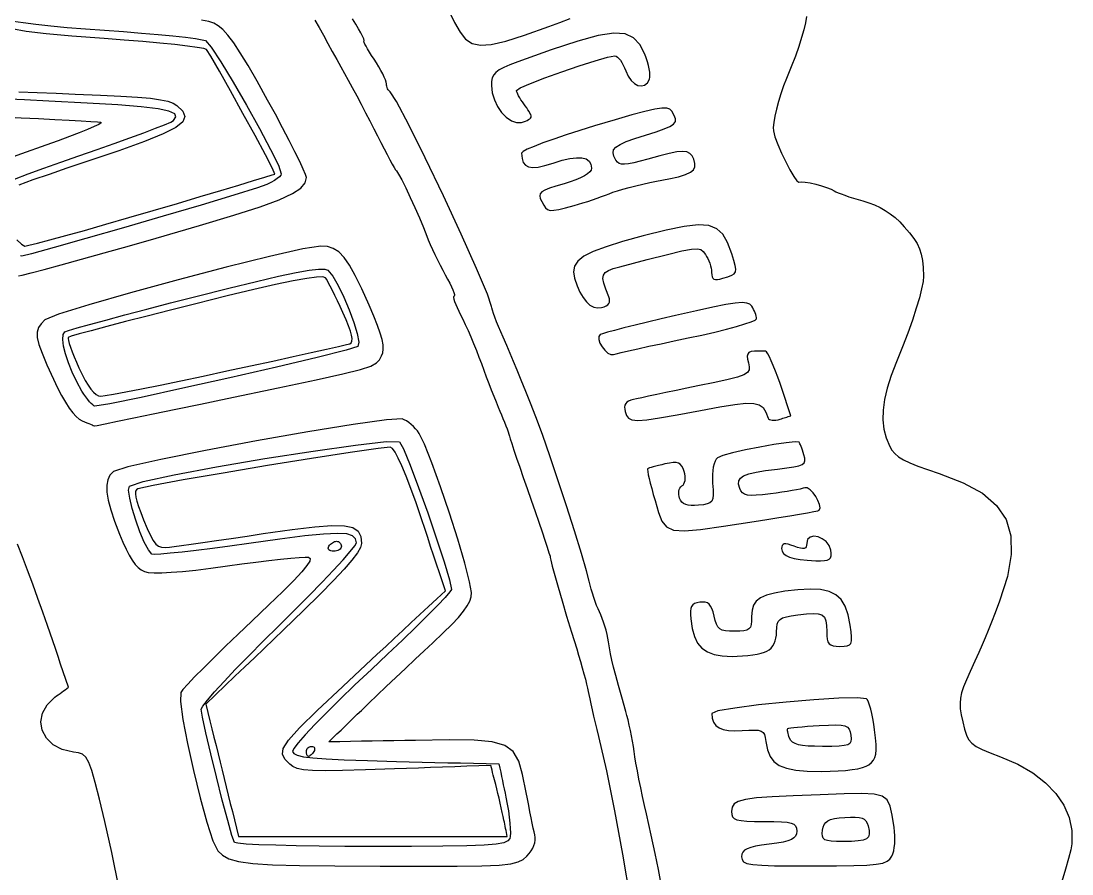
# Model space of a CAD drawing. Extents: x 7 to 348, y 3 to 340.
# Drawn here: x 286.7 to 346, y 196.6 to 244.7 of the extents above; entities that cross this region are included whole.
import ezdxf

# ---------------------------------------------------------------- set-up
doc = ezdxf.new("R2010")
doc.units = 0
doc.layers.get('0').update_dxf_attribs({"linetype": 'CONTINUOUS'})

msp = doc.modelspace()

# ---------------------------------------------------------------- linework, layer by layer
at = {"color": 7}
for points in [[(310.900657, 245.184653), (311.188636, 244.602096), (311.496033, 244.051966), (311.807832, 243.654834), (312.172773, 243.408496), (312.639541, 243.310749), (313.256789, 243.359384), (314.073258, 243.552198), (315.137602, 243.886984), (316.499268, 244.361541)], [(331.028957, 244.929724), (330.975589, 244.5853), (330.886745, 244.189333), (330.762427, 243.74196), (330.602661, 243.243322), (330.407532, 242.693558), (330.177041, 242.092809), (329.911273, 241.441217), (329.744451, 241.016616), (329.590527, 240.575006), (329.453649, 240.132634), (329.337853, 239.705742), (329.247204, 239.310575), (329.18582, 238.963379), (329.15788, 238.680401), (329.167194, 238.477884), (329.259424, 238.148702), (329.422069, 237.718791), (329.632381, 237.233972), (329.867585, 236.740072), (330.104905, 236.282917), (330.321595, 235.908332), (330.49488, 235.662138), (330.601983, 235.590163), (330.738494, 235.608733), (330.960631, 235.591151), (331.241725, 235.544037), (331.555161, 235.473972), (331.874269, 235.387553), (332.172381, 235.291369), (332.422853, 235.192015), (332.599044, 235.096088), (332.683118, 235.048604), (332.814436, 234.989995), (332.986366, 234.922558), (333.192275, 234.84861), (333.425447, 234.770449), (333.679278, 234.690385), (333.947079, 234.610722), (334.222217, 234.533772), (334.560093, 234.430258), (334.880698, 234.306755), (335.186006, 234.162051), (335.477908, 233.994933), (335.758381, 233.804185), (336.029371, 233.588598), (336.292769, 233.346959), (336.55055, 233.078052), (336.851964, 232.731596), (337.091909, 232.420647), (337.277385, 232.12722), (337.415392, 231.833331), (337.512928, 231.520993), (337.576964, 231.172223), (337.614472, 230.769032), (337.632534, 230.293434), (337.609392, 229.988038), (337.532204, 229.577021), (337.404103, 229.070528), (337.228222, 228.478699), (337.007807, 227.811684), (336.746017, 227.079622), (336.446072, 226.29266), (336.111159, 225.46094), (335.811523, 224.683908), (335.585689, 223.977249), (335.432894, 223.331308), (335.352376, 222.736426), (335.343345, 222.182943), (335.405151, 221.661207), (335.536977, 221.161555), (335.738061, 220.674335), (335.859303, 220.469354), (336.02096, 220.281911), (336.235082, 220.105443), (336.513636, 219.933389), (336.868671, 219.759181), (337.312183, 219.576259), (337.856167, 219.378057), (338.512672, 219.158011), (339.876455, 218.636612), (340.95539, 218.042314), (341.757833, 217.357318), (342.29222, 216.56383), (342.566964, 215.644051), (342.590388, 214.580181), (342.371017, 213.354428), (341.917203, 211.948989), (341.671642, 211.302621), (341.46545, 210.767127), (341.284518, 210.308855), (341.114817, 209.894149), (340.942323, 209.489352), (340.752924, 209.060812), (340.532621, 208.57487), (340.267304, 207.997878), (340.054819, 207.525139), (339.894827, 207.131052), (339.783942, 206.793012), (339.718918, 206.488407), (339.69634, 206.194628), (339.712991, 205.889063), (339.765682, 205.549103), (339.85097, 205.152141), (339.953388, 204.731904), (340.056287, 204.404221), (340.182863, 204.147574), (340.356373, 203.940437), (340.600101, 203.761293), (340.937243, 203.588619), (341.391085, 203.40089), (341.984852, 203.176585), (342.954201, 202.757071), (343.801517, 202.268205), (344.521183, 201.716819), (345.107669, 201.109748), (345.555302, 200.453821), (345.85855, 199.755866), (346.011796, 199.02272), (346.008974, 198.261211), (345.947704, 197.936182), (345.821635, 197.444079), (345.645613, 196.831719), (345.434454, 196.145916)], [(286.295366, 244.671799), (286.856706, 244.586879), (287.567342, 244.498004), (288.403764, 244.40789), (289.342548, 244.319253), (290.360213, 244.234801), (291.433335, 244.157252), (292.506259, 244.081289), (293.523331, 244.001389), (294.461156, 243.919945), (295.296308, 243.839351), (296.005391, 243.762002), (296.564981, 243.690295), (296.951654, 243.626623), (297.142013, 243.573379), (297.459598, 243.198802), (298.006375, 242.369092), (298.698638, 241.231301), (299.452736, 239.932489), (300.184905, 238.619719), (300.811523, 237.440044), (301.248882, 236.540523), (301.413249, 236.068218), (301.385873, 235.985651), (301.307444, 235.891643), (301.183463, 235.789467), (301.019436, 235.682392), (300.820836, 235.573691), (300.593167, 235.466639), (300.341961, 235.364503), (300.072665, 235.270554), (298.728102, 234.853065), (296.882679, 234.298775), (294.741402, 233.667004), (292.509279, 233.017074), (290.391342, 232.408309), (288.592627, 231.900033), (287.31814, 231.551562), (286.772858, 231.422222), (286.69694, 231.443812)], [(294.355605, 232.434212), (296.794146, 233.140052), (298.727312, 233.721653), (300.210672, 234.20149), (301.299767, 234.602037), (302.05014, 234.945772), (302.51733, 235.255173), (302.756937, 235.552714), (302.824444, 235.860872), (302.779797, 236.022058), (302.651866, 236.328672), (302.449597, 236.762829), (302.181937, 237.306649), (301.857918, 237.942247), (301.486485, 238.651742), (301.076586, 239.41725), (300.637222, 240.220887), (300.042241, 241.285601), (299.533762, 242.16555), (299.099337, 242.878514), (298.726578, 243.442267), (298.40301, 243.874592), (298.116244, 244.193266), (297.853834, 244.416066), (297.603333, 244.560767), (297.331186, 244.648259), (296.912623, 244.734551)], [(303.31086, 244.735174), (303.539234, 244.318783), (303.783582, 243.874616), (304.036284, 243.416555), (304.289635, 242.958494), (304.535959, 242.514327), (304.767607, 242.097937), (304.976874, 241.723222), (305.186086, 241.345625), (305.417508, 240.920983), (305.663521, 240.463763), (305.91642, 239.988439), (306.168586, 239.509474), (306.412341, 239.04134), (306.640038, 238.598505), (306.844, 238.195444), (307.03148, 237.824062), (307.211961, 237.472029), (307.381097, 237.147446), (307.534513, 236.858416), (307.667863, 236.613044), (307.776829, 236.419428), (307.857037, 236.285677), (307.904444, 236.22), (308.021087, 236.048508), (308.201624, 235.717326), (308.42791, 235.265279), (308.68191, 234.731199), (308.945506, 234.15391), (309.200606, 233.572248), (309.429178, 233.025038), (309.613102, 232.551111), (309.699829, 232.328206), (309.807751, 232.072931), (309.932578, 231.794259), (310.07002, 231.501157), (310.21576, 231.202597), (310.365535, 230.907553), (310.515056, 230.624992), (310.660006, 230.363889), (310.793751, 230.122944), (310.911212, 229.898166), (311.010272, 229.694472), (311.088955, 229.516782), (311.145202, 229.370012), (311.176952, 229.259088), (311.182032, 229.188924), (311.158608, 229.164456), (311.132643, 229.142866), (311.129821, 229.080957), (311.149577, 228.983083), (311.190019, 228.853582), (311.249596, 228.696797), (311.326756, 228.517063), (311.42003, 228.318732), (311.527867, 228.106134), (311.652017, 227.858975), (311.792056, 227.561589), (311.943186, 227.225256), (312.100581, 226.861268), (312.2595, 226.480909), (312.415118, 226.095467), (312.562635, 225.716222), (312.697255, 225.354467), (312.829307, 224.994151), (312.969487, 224.619035), (313.113505, 224.240115), (313.257071, 223.868392), (313.395924, 223.514855), (313.525747, 223.190506), (313.642304, 222.906342), (313.74128, 222.673356), (313.829898, 222.466292), (313.916709, 222.256418), (313.99957, 222.049518), (314.076249, 221.851384), (314.144547, 221.667801), (314.20229, 221.504558), (314.247248, 221.367443), (314.277248, 221.262245), (314.321275, 221.112283), (314.406449, 220.846876), (314.527748, 220.480811), (314.680148, 220.028866), (314.858626, 219.505829), (315.058213, 218.926478), (315.273831, 218.3056), (315.500484, 217.657976), (315.724371, 217.017676), (315.932002, 216.417782), (316.118917, 215.871606), (316.280687, 215.39246), (316.412824, 214.993657), (316.510896, 214.688507), (316.570416, 214.490325), (316.587068, 214.412421), (316.608799, 214.272794), (316.69482, 213.929239), (316.836439, 213.411793), (317.024992, 212.750507), (317.251786, 211.975421), (317.508128, 211.116579), (317.785355, 210.204022), (318.074746, 209.2678), (318.183345, 208.913245), (318.289488, 208.554639), (318.390552, 208.201819), (318.483798, 207.864628), (318.566602, 207.5529), (318.636255, 207.27648), (318.690159, 207.045204), (318.725578, 206.868911), (318.759501, 206.68974), (318.809116, 206.450209), (318.872052, 206.160737), (318.945966, 205.831745), (319.028403, 205.473647), (319.117077, 205.096864), (319.209589, 204.711814), (319.303569, 204.328911), (319.752049, 202.383029), (320.211506, 200.137471), (320.666054, 197.689958), (321.099773, 195.138212)], [(322.847857, 195.986691), (322.695372, 196.814161), (322.509924, 197.720133), (322.283497, 198.751323), (322.007992, 199.954444), (321.899224, 200.433906), (321.790907, 200.931309), (321.685892, 201.432183), (321.587086, 201.922061), (321.497283, 202.386475), (321.419389, 202.810951), (321.356228, 203.181023), (321.310706, 203.482222), (321.269981, 203.757499), (321.220648, 204.053282), (321.164543, 204.360309), (321.103583, 204.669319), (321.039659, 204.971055), (320.974664, 205.256254), (320.910486, 205.515656), (320.849046, 205.74), (320.61737, 206.539033), (320.427717, 207.206362), (320.274752, 207.763595), (320.15303, 208.232347), (320.057187, 208.63422), (319.981778, 208.99083), (319.921438, 209.323788), (319.870751, 209.654702), (319.835982, 209.860955), (319.788625, 210.082644), (319.730713, 210.312827), (319.664419, 210.544557), (319.591831, 210.770888), (319.515038, 210.984874), (319.436157, 211.179571), (319.357304, 211.348035), (319.277182, 211.517241), (319.194688, 211.714069), (319.112194, 211.931422), (319.032072, 212.162207), (318.956634, 212.39933), (318.888308, 212.635696), (318.82938, 212.864212), (318.782248, 213.077778), (318.630272, 213.664275), (318.33772, 214.652708), (317.944444, 215.919589), (317.490404, 217.341442), (317.015424, 218.794782), (316.559466, 220.156123), (316.162408, 221.301987), (315.864127, 222.108889), (315.50181, 223.024452), (315.197829, 223.788664), (314.940047, 224.430971), (314.716442, 224.980816), (314.514936, 225.467644), (314.32342, 225.920898), (314.129815, 226.37003), (313.9221, 226.844476), (313.790274, 227.148664), (313.667309, 227.441864), (313.555888, 227.716986), (313.458691, 227.966939), (313.378398, 228.184631), (313.317721, 228.362976), (313.279338, 228.494878), (313.266074, 228.573248), (313.036797, 229.277706), (312.428975, 230.72226), (311.562581, 232.65257), (310.557559, 234.814293), (309.533939, 236.953092), (308.611665, 238.814621), (307.91071, 240.144546), (307.551074, 240.688518), (307.508543, 240.714764), (307.468891, 240.753477), (307.432936, 240.802787), (307.401581, 240.860826), (307.375616, 240.925734), (307.356143, 240.995643), (307.343725, 241.068693), (307.339492, 241.143017), (307.325381, 241.236384), (307.2846, 241.364014), (307.22014, 241.520215), (307.134853, 241.699299), (307.031588, 241.895571), (306.913195, 242.10334), (306.782583, 242.316917), (306.642544, 242.530607), (306.505412, 242.736943), (306.383041, 242.929435), (306.277744, 243.103871), (306.191751, 243.25604), (306.127404, 243.381728), (306.086933, 243.476721), (306.07254, 243.536806), (306.086651, 243.557775), (306.094836, 243.589567), (306.063029, 243.680688), (305.994844, 243.824746), (305.893865, 244.01535), (305.763507, 244.246115), (305.607353, 244.51065), (305.428876, 244.80257)], [(316.499268, 244.361541), (317.116742, 244.58934), (317.7032, 244.820505)], [(294.188219, 233.992059), (295.555755, 234.395972), (296.833854, 234.774861), (297.994409, 235.120287), (299.00928, 235.423806), (299.850274, 235.676979), (300.48931, 235.871362), (300.898221, 235.99852), (301.048872, 236.050009), (300.915493, 236.358111), (300.515951, 237.132275), (299.933445, 238.220891), (299.251285, 239.472351), (298.552701, 240.735048), (297.920974, 241.857375), (297.439334, 242.687721), (297.191091, 243.074481), (297.037054, 243.127076), (296.673891, 243.191501), (296.125223, 243.265254), (295.414672, 243.34582), (294.565945, 243.430699), (293.602636, 243.517372), (292.548366, 243.60334), (291.426844, 243.686087), (289.596604, 243.822197), (288.143216, 243.952144), (287.025757, 244.085102), (286.203305, 244.230243)], [(315.51547, 239.286804), (315.50531, 239.333893), (315.479345, 239.399437), (315.439496, 239.480457), (315.387454, 239.573971), (315.32497, 239.677002), (315.253737, 239.786569), (315.175561, 239.89969), (315.092136, 240.013386), (315.008909, 240.127618), (314.931242, 240.242273), (314.860884, 240.354268), (314.7995, 240.46051), (314.748785, 240.557916), (314.710487, 240.643396), (314.686216, 240.713861), (314.67775, 240.766225), (314.89173, 240.909605), (315.460916, 241.157997), (316.2762, 241.473146), (317.228446, 241.816788), (318.208519, 242.150666), (319.10734, 242.436517), (319.815774, 242.636085), (320.224714, 242.711111), (320.295919, 242.693839), (320.37401, 242.644312), (320.456391, 242.566012), (320.540606, 242.462411), (320.624031, 242.336983), (320.704154, 242.193197), (320.778463, 242.034531), (320.844362, 241.864453), (320.978897, 241.565089), (321.145606, 241.327178), (321.333114, 241.154619), (321.53002, 241.051294), (321.724867, 241.0211), (321.906251, 241.06792), (322.0628, 241.195648), (322.183054, 241.408176), (322.204503, 241.507224), (322.20789, 241.639505), (322.194343, 241.799271), (322.164851, 241.980774), (322.120627, 242.17827), (322.062771, 242.386011), (321.992385, 242.59825), (321.910625, 242.809243), (321.631282, 243.357149), (321.283528, 243.739424), (320.813571, 243.95277), (320.167677, 243.993884), (319.29197, 243.859473), (318.132714, 243.546235), (316.636118, 243.050876), (314.748362, 242.370091), (314.310466, 242.203241), (313.966973, 242.056389), (313.706764, 241.919546), (313.518748, 241.78271), (313.391832, 241.635887), (313.314898, 241.469088), (313.276911, 241.272314), (313.266751, 241.035569), (313.309677, 240.628006), (313.429001, 240.228191), (313.610667, 239.853416), (313.840509, 239.520976), (314.104472, 239.24816), (314.388415, 239.052261), (314.678229, 238.950576), (314.959831, 238.960398), (315.073086, 238.993711), (315.178384, 239.031839), (315.273464, 239.07345), (315.356014, 239.117197), (315.423776, 239.161749), (315.474491, 239.205762), (315.505846, 239.247897), (315.51547, 239.286804)], [(286.59871, 240.693964), (287.641662, 240.646495), (288.714728, 240.601542), (289.789402, 240.560575), (291.206326, 240.505008), (292.368828, 240.448437), (293.304084, 240.387813), (294.039217, 240.320088), (294.601375, 240.24222), (295.017766, 240.151161), (295.315454, 240.043863), (295.521645, 239.91728), (295.851676, 239.595259), (295.975826, 239.296092), (295.858082, 238.997476), (295.462492, 238.677097), (294.752985, 238.312647), (293.693607, 237.881812), (292.248347, 237.362289), (290.381193, 236.731765), (289.309144, 236.372369), (288.309033, 236.029918), (287.402705, 235.712415), (286.612116, 235.427873)], [(286.353109, 235.763393), (287.128938, 236.059444), (288.008624, 236.383203), (288.970579, 236.726245), (289.993155, 237.08014), (291.017113, 237.432633), (291.982934, 237.771649), (292.868745, 238.089045), (293.652646, 238.376672), (294.312763, 238.626385), (294.82717, 238.830033), (295.173993, 238.979476), (295.331332, 239.066558), (295.47154, 239.272877), (295.399206, 239.447121), (295.074848, 239.595448), (294.458926, 239.724012), (293.511986, 239.838969), (292.194488, 239.946474), (290.466978, 240.052679), (288.289887, 240.163745), (286.92063, 240.231374), (285.626528, 240.299356)], [(317.923333, 234.272915), (318.167371, 234.341992), (318.428455, 234.420534), (318.698485, 234.505822), (318.969334, 234.595122), (319.232873, 234.685707), (319.481059, 234.774853), (319.705764, 234.85983), (319.898889, 234.937912), (320.106407, 235.016715), (320.372373, 235.10376), (320.685809, 235.196174), (321.035708, 235.291085), (321.411092, 235.385621), (321.800926, 235.476912), (322.19423, 235.562081), (322.58, 235.638255), (323.270598, 235.774001), (323.810799, 235.898724), (324.214575, 236.020683), (324.495866, 236.148146), (324.66867, 236.289382), (324.74693, 236.452653), (324.744108, 236.646223), (324.675218, 236.878362), (324.580363, 237.070615), (324.453363, 237.208328), (324.277736, 237.291609), (324.037, 237.320562), (323.714731, 237.295303), (323.294417, 237.215934), (322.759606, 237.082561), (322.093844, 236.895299), (321.650501, 236.77037), (321.290837, 236.679449), (321.004128, 236.622124), (320.779676, 236.597966), (320.606843, 236.606574), (320.474933, 236.647516), (320.373248, 236.720377), (320.291093, 236.82474), (320.171064, 237.04758), (320.123566, 237.239322), (320.159267, 237.409002), (320.288722, 237.565658), (320.5226, 237.718326), (320.871511, 237.876046), (321.34604, 238.047849), (321.956825, 238.242774), (322.557648, 238.431764), (323.013014, 238.590574), (323.336299, 238.731391), (323.540967, 238.866398), (323.640365, 239.007783), (323.647985, 239.167726), (323.577119, 239.358418), (323.441229, 239.592039), (323.333166, 239.698395), (323.15452, 239.755183), (322.877998, 239.757159), (322.476255, 239.699317), (321.921999, 239.576418), (321.187939, 239.383293), (320.246728, 239.114787), (319.071103, 238.765729), (318.245264, 238.511478), (317.474995, 238.262343), (316.777172, 238.024633), (316.168588, 237.80465), (315.66612, 237.608703), (315.286616, 237.443095), (315.046924, 237.314139), (314.963866, 237.228134), (314.989266, 236.933514), (315.059653, 236.706701), (315.180782, 236.545924), (315.358328, 236.449407), (315.597963, 236.41538), (315.905303, 236.442078), (316.286049, 236.527704), (316.745874, 236.670497), (317.248653, 236.825395), (317.68621, 236.925431), (318.058038, 236.97068), (318.363487, 236.961226), (318.602078, 236.897127), (318.773189, 236.778473), (318.876257, 236.605338), (318.910744, 236.377793), (318.88478, 236.274082), (318.807902, 236.167081), (318.681552, 236.057621), (318.507195, 235.946532), (318.286299, 235.83464), (318.020361, 235.722775), (317.710848, 235.611766), (317.359199, 235.502442), (316.893984, 235.363354), (316.537227, 235.244691), (316.278683, 235.13833), (316.108052, 235.036146), (316.01506, 234.930021), (315.989377, 234.811832), (316.020817, 234.673459), (316.099077, 234.506778), (316.214478, 234.297931), (316.31986, 234.145808), (316.436333, 234.047707), (316.584951, 234.000921), (316.786853, 234.002614), (317.063064, 234.050346), (317.434722, 234.141284), (317.923333, 234.272915)], [(285.697859, 239.274358), (286.73703, 239.226194), (287.722437, 239.178485), (288.631334, 239.132471), (289.441057, 239.089396), (290.128861, 239.0505), (290.672054, 239.017028), (291.047918, 238.990217), (291.233789, 238.971308), (291.243385, 238.932204), (291.113845, 238.847475), (290.857954, 238.722428), (290.488497, 238.562368), (290.018174, 238.372596), (289.459741, 238.158421), (288.825926, 237.925142), (288.12943, 237.678067), (286.758366, 237.192292), (285.669891, 236.785079)], [(286.490252, 232.345707), (286.755992, 232.084107), (286.94511, 231.986655), (287.172581, 232.027586), (287.653149, 232.144892), (288.357124, 232.330351), (289.254788, 232.575735), (290.316452, 232.872825), (291.512368, 233.213388), (292.812848, 233.589203), (294.188219, 233.992059)], [(319.88283, 229.130979), (319.712876, 229.557794), (319.602443, 229.892468), (319.557202, 230.150289), (319.582885, 230.346544), (319.684908, 230.496519), (319.868973, 230.615501), (320.140782, 230.718781), (320.505921, 230.821642), (322.049676, 231.223876), (323.193269, 231.516978), (324.0024, 231.71025), (324.542827, 231.81299), (324.880252, 231.834495), (325.080404, 231.784085), (325.209013, 231.671049), (325.33178, 231.50469), (325.402646, 231.398953), (325.46877, 231.279415), (325.528658, 231.150188), (325.580925, 231.015382), (325.624105, 230.879111), (325.65673, 230.745479), (325.677332, 230.618603), (325.684388, 230.502587), (325.691161, 230.361642), (325.713175, 230.251948), (325.753081, 230.172046), (325.813759, 230.120469), (325.897946, 230.095775), (326.008492, 230.096339), (326.148107, 230.120977), (326.319586, 230.168114), (326.608666, 230.258651), (326.820756, 230.338924), (326.961895, 230.425887), (327.038208, 230.536488), (327.055706, 230.687674), (327.020541, 230.896403), (326.938725, 231.179618), (326.816381, 231.554271), (326.579456, 232.181852), (326.31095, 232.650075), (325.971464, 232.966861), (325.521518, 233.14014), (324.921711, 233.177831), (324.132589, 233.087864), (323.114726, 232.878162), (321.828668, 232.556648), (320.66103, 232.237861), (319.727298, 231.948716), (319.008139, 231.677261), (318.484109, 231.411537), (318.135818, 231.139594), (317.943879, 230.849472), (317.888902, 230.529217), (317.951499, 230.166878), (318.094162, 229.746178), (318.254747, 229.382554), (318.431249, 229.078152), (318.621664, 228.835128), (318.823961, 228.655632), (319.03622, 228.541817), (319.256354, 228.495835), (319.482414, 228.519852), (319.622791, 228.56387), (319.736555, 228.615883), (319.824128, 228.676516), (319.88585, 228.746394), (319.9222, 228.826142), (319.933489, 228.916382), (319.920225, 229.01774), (319.88283, 229.130979)], [(286.594536, 230.301893), (286.803493, 230.343868), (287.293572, 230.467493), (288.032994, 230.664024), (288.989897, 230.924718), (290.132445, 231.240827), (291.428805, 231.603604), (292.847141, 232.004308), (294.355605, 232.434212)], [(298.350827, 223.387804), (301.237904, 223.993741), (303.375229, 224.447334), (304.880913, 224.781251), (305.873094, 225.028165), (306.469909, 225.220744), (306.789441, 225.391667), (306.949856, 225.573596), (307.069236, 225.79921), (307.137223, 225.971015), (307.166518, 226.171675), (307.1541, 226.413116), (307.097148, 226.70726), (306.992641, 227.066035), (306.837673, 227.501365), (306.629252, 228.025181), (306.364442, 228.649403), (305.949096, 229.580567), (305.58486, 230.328385), (305.256833, 230.911098), (304.950114, 231.346954), (304.649801, 231.654195), (304.340994, 231.851065), (304.00879, 231.955806), (303.638289, 231.986667), (302.628695, 231.82762), (300.749744, 231.404194), (298.302454, 230.796942), (295.587928, 230.086428), (292.907156, 229.353209), (290.561268, 228.677848), (288.851284, 228.140903), (288.078249, 227.822938), (287.857748, 227.604351), (287.709384, 227.384277), (287.637107, 227.135109), (287.644727, 226.829233), (287.736449, 226.439044), (287.916112, 225.936934), (288.18761, 225.295291), (288.55495, 224.486504), (288.79134, 223.993067), (289.018754, 223.555379), (289.236856, 223.173871), (289.44539, 222.848969), (289.644018, 222.5811), (289.832486, 222.370698), (290.010483, 222.218188), (290.177728, 222.124002), (290.309582, 222.071094), (290.43424, 222.02103), (290.54885, 221.974958), (290.650591, 221.934021), (290.736584, 221.899367), (290.804007, 221.872133), (290.85001, 221.853478), (290.871741, 221.84456), (291.031986, 221.872827), (291.474878, 221.960793), (292.169765, 222.10213), (293.086, 222.290505), (294.192847, 222.51959), (295.459686, 222.783056), (296.85584, 223.074571), (298.350827, 223.387804)], [(290.165197, 223.803069), (289.870783, 224.328643), (289.613566, 224.868108), (289.399924, 225.399134), (289.236235, 225.899401), (289.128906, 226.34658), (289.084314, 226.71834), (289.108868, 226.992361), (289.208916, 227.14631), (289.41697, 227.222487), (289.889777, 227.364519), (290.597054, 227.564219), (291.508575, 227.813404), (292.59403, 228.103896), (293.823108, 228.427506), (295.165582, 228.776053), (296.591143, 229.141359), (298.458551, 229.611984), (300.005044, 229.990255), (301.257377, 230.281483), (302.242333, 230.490965), (302.986666, 230.624007), (303.517215, 230.685913), (303.86068, 230.68199), (304.043898, 230.617533), (304.310768, 230.294742), (304.618305, 229.767661), (304.938289, 229.107814), (305.242524, 228.386736), (305.502846, 227.675956), (305.691004, 227.047002), (305.778803, 226.571406), (305.73805, 226.320697), (305.068252, 226.113427), (303.431928, 225.702848), (301.142964, 225.160134), (298.515363, 224.556464), (295.862954, 223.963007), (293.499738, 223.450943), (291.739574, 223.091443), (290.896435, 222.955685), (290.842559, 222.972957), (290.771975, 223.022513), (290.687647, 223.100869), (290.592623, 223.204555), (290.489866, 223.330095), (290.382367, 223.474012), (290.273147, 223.63283), (290.165197, 223.803069)], [(298.342643, 224.93975), (299.675127, 225.227394), (300.931749, 225.500469), (302.084063, 225.75266), (303.103562, 225.977653), (303.961772, 226.169133), (304.630243, 226.320782), (305.080501, 226.426291), (305.284068, 226.479343), (305.358574, 226.531551), (305.398932, 226.626124), (305.404576, 226.765764), (305.374858, 226.953174), (305.309185, 227.191059), (305.206964, 227.482121), (305.067575, 227.829065), (304.890396, 228.234593), (304.737375, 228.569605), (304.584862, 228.894696), (304.436921, 229.20185), (304.297532, 229.483059), (304.170786, 229.730308), (304.060691, 229.935583), (303.971283, 230.090873), (303.906597, 230.188166), (303.749738, 230.243685), (303.403508, 230.236827), (302.854332, 230.164886), (302.088719, 230.025183), (301.093124, 229.815032), (299.854027, 229.531745), (298.357911, 229.172635), (296.5912, 228.735015), (295.168743, 228.376607), (293.836739, 228.037249), (292.624651, 227.724722), (291.562056, 227.446815), (290.67839, 227.211309), (290.003202, 227.02599), (289.566011, 226.89864), (289.396311, 226.837048), (289.385869, 226.779049), (289.404778, 226.662003), (289.450808, 226.492971), (289.52142, 226.279016), (289.614102, 226.0272), (289.726426, 225.744586), (289.855882, 225.438233), (289.999984, 225.115207), (290.180522, 224.737811), (290.352988, 224.412133), (290.517749, 224.137742), (290.675088, 223.914208), (290.8254, 223.741099), (290.968966, 223.617985), (291.106154, 223.544429), (291.237275, 223.520017), (291.473777, 223.548996), (291.954768, 223.632045), (292.651095, 223.763343), (293.533604, 223.937068), (294.573142, 224.147397), (295.74061, 224.388505), (297.006828, 224.65457), (298.342643, 224.93975)], [(324.35848, 226.800416), (325.134986, 226.967206), (325.859225, 227.134155), (326.515363, 227.296797), (327.08754, 227.450661), (327.559952, 227.59129), (327.916766, 227.714212), (328.142092, 227.814965), (328.220126, 227.889085), (328.213635, 227.955306), (328.197549, 228.033425), (328.172431, 228.120561), (328.139778, 228.213835), (328.100492, 228.310375), (328.055676, 228.407296), (328.006371, 228.501725), (327.95368, 228.590783), (327.84669, 228.703609), (327.675184, 228.77259), (327.409923, 228.794152), (327.02167, 228.764727), (326.481214, 228.680749), (325.75929, 228.538642), (324.826658, 228.334841), (323.654138, 228.065776), (322.838713, 227.874531), (322.069629, 227.691101), (321.364271, 227.519859), (320.740137, 227.365179), (320.214611, 227.231434), (319.805135, 227.122996), (319.529121, 227.044239), (319.40404, 226.999535), (319.322224, 226.886149), (319.322422, 226.715718), (319.388546, 226.512735), (319.504568, 226.301687), (319.654456, 226.107063), (319.822096, 225.95336), (319.991514, 225.865061), (320.146595, 225.866754), (320.294931, 225.909753), (320.585874, 225.981474), (321.002124, 226.07809), (321.52638, 226.195769), (322.141398, 226.330677), (322.829908, 226.47899), (323.574636, 226.636876), (324.35848, 226.800416)], [(325.05365, 222.711179), (326.154034, 222.912345), (326.996552, 223.049691), (327.620997, 223.118748), (328.067247, 223.115051), (328.375151, 223.034106), (328.58456, 222.871451), (328.735351, 222.622612), (328.867347, 222.283116), (328.897178, 222.236961), (328.948711, 222.201415), (329.019069, 222.176721), (329.105458, 222.163118), (329.205054, 222.16086), (329.315064, 222.170173), (329.43261, 222.191284), (329.554925, 222.22445), (329.629911, 222.248242), (329.704926, 222.272033), (329.779912, 222.295824), (329.854899, 222.319644), (329.929913, 222.343435), (330.0049, 222.367227), (330.079914, 222.391018), (330.154901, 222.414809), (330.078334, 222.641761), (330.001795, 222.868713), (329.925228, 223.095665), (329.84869, 223.322617), (329.772123, 223.549566), (329.695556, 223.776517), (329.619017, 224.003469), (329.54245, 224.230421), (329.415112, 224.595281), (329.287942, 224.93594), (329.164357, 225.24492), (329.047743, 225.514747), (328.94143, 225.737942), (328.848861, 225.907036), (328.773367, 226.014548), (328.718333, 226.053004), (328.369845, 226.061132), (328.104556, 226.055544), (327.913661, 226.030087), (327.788326, 225.978652), (327.719803, 225.895103), (327.699201, 225.773307), (327.717827, 225.607129), (327.766821, 225.390442), (327.81065, 225.173754), (327.800208, 225.000044), (327.705127, 224.855645), (327.495323, 224.726887), (327.14057, 224.600101), (326.61067, 224.46162), (325.875452, 224.297776), (324.904721, 224.094898), (324.283719, 223.966332), (323.680582, 223.84094), (323.110239, 223.721862), (322.587592, 223.61223), (322.127513, 223.515177), (321.744933, 223.433838), (321.454724, 223.371348), (321.271815, 223.330838), (321.124439, 223.289201), (321.004212, 223.237402), (320.910402, 223.174329), (320.842217, 223.098862), (320.798924, 223.009892), (320.779733, 222.906305), (320.783966, 222.786987), (320.810777, 222.650826), (320.882095, 222.429073), (320.993742, 222.271539), (321.191072, 222.178874), (321.519578, 222.151725), (322.024671, 222.190731), (322.751732, 222.296541), (323.746255, 222.469803), (325.05365, 222.711179)], [(315.266691, 197.580013), (315.397557, 197.72356), (315.507765, 197.871283), (315.596834, 198.022004), (315.66437, 198.174551), (315.709921, 198.327744), (315.733063, 198.480409), (315.733345, 198.631373), (315.710203, 198.779457), (315.674022, 198.938484), (315.62675, 199.157169), (315.570362, 199.425701), (315.50689, 199.73426), (315.43831, 200.073034), (315.366654, 200.432207), (315.293897, 200.801963), (315.222043, 201.172487), (315.019408, 202.181358), (314.802887, 202.93573), (314.497043, 203.47108), (314.026409, 203.822884), (313.315548, 204.026618), (312.288992, 204.117753), (310.871334, 204.131751), (308.987105, 204.104121), (308.375502, 204.093651), (307.763898, 204.083209), (307.152322, 204.072738), (306.540718, 204.062296), (305.929115, 204.051826), (305.317511, 204.041383), (304.705935, 204.030913), (304.094332, 204.020471), (304.323806, 204.242594), (304.553281, 204.464717), (304.782756, 204.68684), (305.012231, 204.908963), (305.241706, 205.131083), (305.471181, 205.353206), (305.700656, 205.575329), (305.930131, 205.797452), (306.343502, 206.19584), (306.815405, 206.647593), (307.329332, 207.137093), (307.868743, 207.648731), (308.417214, 208.166888), (308.958206, 208.675955), (309.475237, 209.16031), (309.951797, 209.604348), (310.545254, 210.163757), (311.027346, 210.638785), (311.408008, 211.042315), (311.697172, 211.387227), (311.904803, 211.686405), (312.040778, 211.952724), (312.115115, 212.19907), (312.137693, 212.438321), (312.036319, 213.055462), (311.763833, 214.105752), (311.367565, 215.444872), (310.894899, 216.9285), (310.393278, 218.41232), (309.910028, 219.752012), (309.492565, 220.803256), (309.188245, 221.421734), (309.092346, 221.554686), (308.981433, 221.685522), (308.859513, 221.81089), (308.730481, 221.927445), (308.598344, 222.031831), (308.467026, 222.120703), (308.340534, 222.190708), (308.222791, 222.238497), (307.345588, 222.192466), (305.460569, 221.930141), (302.906204, 221.513222), (300.020849, 221.00341), (297.142916, 220.46241), (294.610846, 219.951921), (292.763025, 219.533642), (291.937863, 219.269282), (291.749339, 219.063384), (291.625302, 218.806384), (291.566572, 218.490227), (291.57391, 218.106859), (291.648106, 217.648226), (291.789951, 217.106263), (292.000234, 216.472922), (292.279691, 215.740147), (292.470699, 215.283009), (292.654115, 214.886032), (292.831576, 214.546739), (293.00472, 214.262657), (293.17521, 214.031305), (293.344685, 213.850203), (293.514808, 213.716881), (293.687218, 213.628856), (293.905291, 213.579569), (294.231737, 213.555806), (294.664948, 213.557499), (295.203231, 213.58448), (295.844948, 213.636677), (296.588406, 213.713966), (297.431996, 213.816235), (298.374054, 213.943376), (299.19343, 214.055556), (299.979334, 214.157012), (300.713055, 214.245746), (301.375826, 214.319767), (301.948906, 214.377089), (302.413585, 214.415714), (302.751123, 214.433664), (302.942752, 214.428922), (303.040344, 214.36588), (303.016356, 214.215164), (302.860484, 213.965172), (302.562458, 213.6043), (302.112003, 213.120949), (301.49879, 212.503515), (300.712547, 211.740394), (299.743001, 210.819983), (298.985404, 210.101406), (298.268305, 209.411869), (297.608159, 208.767835), (297.021391, 208.185763), (296.524426, 207.682115), (296.133689, 207.273353), (295.865635, 206.975941), (295.736687, 206.80634), (295.719754, 206.297282), (295.859934, 205.283178), (296.118365, 203.929897), (296.456185, 202.403306), (296.834616, 200.869282), (297.214798, 199.493686), (297.557924, 198.442394), (297.825188, 197.881271), (298.089969, 197.624776), (298.457507, 197.424579), (299.002224, 197.273596), (299.798486, 197.164743), (300.920714, 197.090939), (302.443275, 197.0451), (304.440562, 197.020152), (306.986968, 197.009004), (309.453478, 197.005222), (311.33638, 197.010867), (312.723022, 197.031949), (313.70064, 197.074516), (314.356496, 197.144581), (314.77791, 197.248165), (315.052117, 197.391297), (315.266691, 197.580013)], [(298.767415, 198.345261), (298.626953, 198.744871), (298.386952, 199.591893), (298.083845, 200.739756), (297.754068, 202.041887), (297.434141, 203.351711), (297.16047, 204.522663), (296.969519, 205.408169), (296.897778, 205.861652), (296.987073, 206.036672), (297.242936, 206.36863), (297.647501, 206.838203), (298.182764, 207.426058), (298.830831, 208.112868), (299.573696, 208.879313), (300.393495, 209.706058), (301.272222, 210.573781), (302.150949, 211.440612), (302.970748, 212.264806), (303.713614, 213.027212), (304.361681, 213.708683), (304.896943, 214.290069), (305.301509, 214.752225), (305.557372, 215.076004), (305.646667, 215.242256), (305.600721, 215.480714), (305.434915, 215.65038), (305.107227, 215.751046), (304.57569, 215.782508), (303.79828, 215.744552), (302.733089, 215.636972), (301.338036, 215.459558), (299.571184, 215.212103), (298.517028, 215.064402), (297.524085, 214.932477), (296.614794, 214.818795), (295.811533, 214.725826), (295.136739, 214.656035), (294.612822, 214.61189), (294.262189, 214.59586), (294.107249, 214.610422), (293.913701, 214.843555), (293.683492, 215.288789), (293.440019, 215.875283), (293.206622, 216.532209), (293.006667, 217.188725), (292.863552, 217.774004), (292.800617, 218.217202), (292.841257, 218.447487), (293.614433, 218.703037), (295.364577, 219.082417), (297.764906, 219.531921), (300.488548, 219.997844), (303.208718, 220.426478), (305.59852, 220.764114), (307.331166, 220.95705), (308.079817, 220.951575), (308.301842, 220.541576), (308.678806, 219.62789), (309.153786, 218.372219), (309.66997, 216.936264), (310.170435, 215.481727), (310.59834, 214.170311), (310.896762, 213.16372), (311.008889, 212.623651), (310.916715, 212.475126), (310.652583, 212.170738), (310.234979, 211.72901), (309.682416, 211.16846), (309.013465, 210.507608), (308.246611, 209.764971), (307.400367, 208.959075), (306.493277, 208.108431), (305.566967, 207.23654), (304.71522, 206.415781), (303.953813, 205.662533), (303.298437, 204.993178), (302.764811, 204.424088), (302.368684, 203.971649), (302.125775, 203.652236), (302.051805, 203.482228), (302.122614, 203.361008), (302.311929, 203.26105), (302.654942, 203.178963), (303.186874, 203.111351), (303.942919, 203.054819), (304.958327, 203.005978), (306.268261, 202.961429), (307.907972, 202.917783), (308.630715, 202.900145), (309.353486, 202.882506), (310.076229, 202.864867), (310.799, 202.847228), (311.521743, 202.829589), (312.244486, 202.81195), (312.967257, 202.794311), (313.69, 202.776672), (313.738853, 202.54113), (313.787734, 202.30559), (313.836586, 202.070047), (313.885467, 201.834507), (313.93432, 201.598967), (313.983172, 201.363425), (314.032053, 201.127882), (314.080906, 200.892342), (314.155949, 200.504758), (314.219251, 200.125657), (314.269882, 199.764591), (314.306938, 199.431108), (314.329516, 199.134758), (314.336853, 198.885093), (314.327822, 198.691658), (314.301576, 198.564009), (314.197661, 198.43334), (313.959692, 198.330662), (313.530573, 198.252721), (312.853183, 198.196256), (311.870429, 198.15801), (310.525216, 198.134726), (308.760453, 198.123155), (306.518987, 198.120023), (304.987029, 198.124623), (303.552324, 198.137803), (302.246707, 198.158631), (301.101986, 198.186204), (300.149909, 198.219576), (299.422284, 198.257832), (298.950888, 198.300046), (298.767415, 198.345261)], [(313.97146, 199.601667), (313.92828, 199.808132), (313.877029, 200.043692), (313.819596, 200.300122), (313.757903, 200.569189), (313.693866, 200.842671), (313.629407, 201.112343), (313.566358, 201.369975), (313.506697, 201.607344), (313.471955, 201.7434), (313.437185, 201.879457), (313.402444, 202.015513), (313.367674, 202.15157), (313.332932, 202.287629), (313.298191, 202.423686), (313.263421, 202.559742), (313.22868, 202.695799), (312.549709, 202.670342), (311.870739, 202.644886), (311.191769, 202.619429), (310.512799, 202.593973), (309.833857, 202.568516), (309.154886, 202.54306), (308.475916, 202.517604), (307.796946, 202.492147), (306.157404, 202.433665), (304.872164, 202.397154), (303.892797, 202.384849), (303.170872, 202.39896), (302.657962, 202.441745), (302.305692, 202.515428), (302.065577, 202.622235), (301.889245, 202.764401), (301.61453, 203.050165), (301.470737, 203.320148), (301.519675, 203.652047), (301.823176, 204.123555), (302.443078, 204.812367), (303.441241, 205.796179), (304.879474, 207.152686), (306.819582, 208.959585), (307.301336, 209.407862), (307.783089, 209.856138), (308.264842, 210.304414), (308.746596, 210.75269), (309.228349, 211.200969), (309.710102, 211.649245), (310.191856, 212.097521), (310.673609, 212.545797), (310.506279, 213.046477), (310.33895, 213.547156), (310.17162, 214.047838), (310.004291, 214.548517), (309.836989, 215.049196), (309.66966, 215.549875), (309.50233, 216.050557), (309.335001, 216.551236), (309.012985, 217.495495), (308.719728, 218.315074), (308.455004, 219.010492), (308.218558, 219.582263), (308.010165, 220.030912), (307.829627, 220.356949), (307.676719, 220.5609), (307.551187, 220.643281), (306.867221, 220.575711), (305.295272, 220.348559), (303.122782, 220.009285), (300.637194, 219.60536), (298.125981, 219.184243), (295.876613, 218.793396), (294.176535, 218.480284), (293.313189, 218.292372), (293.238654, 218.243491), (293.196095, 218.151721), (293.185935, 218.014358), (293.208795, 217.828704), (293.265239, 217.592058), (293.355691, 217.301716), (293.480688, 216.954978), (293.640708, 216.549145), (293.849693, 216.04682), (294.025207, 215.660368), (294.180373, 215.376015), (294.328257, 215.179983), (294.481927, 215.058498), (294.654478, 214.997781), (294.859033, 214.984065), (295.108602, 215.003566), (295.361106, 215.035641), (295.773687, 215.092099), (296.324641, 215.169812), (296.992294, 215.265646), (297.754943, 215.376466), (298.590914, 215.499137), (299.478531, 215.630531), (300.396092, 215.767511), (302.019772, 216.000973), (303.297082, 216.155851), (304.268011, 216.228097), (304.972635, 216.213676), (305.450974, 216.108517), (305.743074, 215.908582), (305.888954, 215.609825), (305.928691, 215.208197), (305.873827, 214.983565), (305.701418, 214.675322), (305.399694, 214.270443), (304.956972, 213.755921), (304.361483, 213.118731), (303.601515, 212.345857), (302.665299, 211.424286), (301.541152, 210.341004), (300.992709, 209.816601), (300.444267, 209.292198), (299.895824, 208.767799), (299.347354, 208.243396), (298.798911, 207.718993), (298.250469, 207.19459), (297.702026, 206.67019), (297.153584, 206.145788), (297.268787, 205.679455), (297.38399, 205.213122), (297.499193, 204.746792), (297.614396, 204.28046), (297.7296, 203.814127), (297.844803, 203.347794), (297.960006, 202.881464), (298.075209, 202.415132), (298.190412, 201.948799), (298.305615, 201.482466), (298.420818, 201.016136), (298.535993, 200.549804), (298.651196, 200.083471), (298.766399, 199.617141), (298.881602, 199.150808), (298.996806, 198.684475), (299.944367, 198.684475), (300.891956, 198.684475), (301.839517, 198.684475), (302.787106, 198.684475), (303.734668, 198.684475), (304.682257, 198.684475), (305.629846, 198.684475), (306.577407, 198.684475), (307.524968, 198.684475), (308.472558, 198.684475), (309.420119, 198.684475), (310.36768, 198.684475), (311.315269, 198.684475), (312.26283, 198.684475), (313.21042, 198.684475), (314.157981, 198.684475), (314.134556, 198.799128), (314.111132, 198.913781), (314.087708, 199.028434), (314.064283, 199.143087), (314.040859, 199.257739), (314.017434, 199.372392), (313.99401, 199.487045), (313.97146, 199.601667)], [(328.079693, 216.453034), (328.804863, 216.565799), (329.484256, 216.674234), (330.102803, 216.775733), (330.645403, 216.867692), (331.096987, 216.947504), (331.442483, 217.012571), (331.66685, 217.06028), (331.75496, 217.088023), (331.799607, 217.222256), (331.771046, 217.412996), (331.68511, 217.635418), (331.557574, 217.86471), (331.40427, 218.076052), (331.241033, 218.244626), (331.083666, 218.345619), (330.947974, 218.354199), (330.840447, 218.321151), (330.678734, 218.28265), (330.470792, 218.240088), (330.224525, 218.194856), (329.947891, 218.148343), (329.648792, 218.101946), (329.335186, 218.05705), (329.014977, 218.01505), (328.563111, 217.962644), (328.201528, 217.931972), (327.918459, 217.925086), (327.702079, 217.944051), (327.54062, 217.990911), (327.422284, 218.067723), (327.335303, 218.176543), (327.267824, 218.319423), (327.204578, 218.547693), (327.213327, 218.738331), (327.305247, 218.897033), (327.491457, 219.029492), (327.783077, 219.141404), (328.191283, 219.238466), (328.727195, 219.32637), (329.401932, 219.410813), (329.920177, 219.472504), (330.315711, 219.530408), (330.602336, 219.592042), (330.793852, 219.664929), (330.904032, 219.756595), (330.946675, 219.874558), (330.935669, 220.026343), (330.884615, 220.219468), (330.845019, 220.345514), (330.805395, 220.466243), (330.766815, 220.578784), (330.730296, 220.680274), (330.696965, 220.767845), (330.667812, 220.838632), (330.643823, 220.889765), (330.626325, 220.91838), (330.399813, 220.94186), (329.892434, 220.893076), (329.194781, 220.789209), (328.397447, 220.647449), (327.591025, 220.484979), (326.866137, 220.318988), (326.313348, 220.166658), (326.023309, 220.045184), (325.944992, 219.962092), (325.877823, 219.845458), (325.822395, 219.698214), (325.779243, 219.523296), (325.74896, 219.323638), (325.732027, 219.102172), (325.729205, 218.861835), (325.741058, 218.605557), (325.764765, 218.238084), (325.769563, 217.95683), (325.747267, 217.749052), (325.689835, 217.602014), (325.589025, 217.502974), (325.436597, 217.439192), (325.224366, 217.397928), (324.944147, 217.366444), (324.723591, 217.351937), (324.531284, 217.354477), (324.365592, 217.374967), (324.224791, 217.413916), (324.107133, 217.471966), (324.01098, 217.549755), (323.934582, 217.647918), (323.876275, 217.767098), (323.845343, 217.868889), (323.829257, 217.971706), (323.826434, 218.072733), (323.838288, 218.169157), (323.863123, 218.25817), (323.900546, 218.336958), (323.949935, 218.40271), (324.01081, 218.452613), (324.075242, 218.506359), (324.126465, 218.578441), (324.16417, 218.666579), (324.187876, 218.768493), (324.197472, 218.881906), (324.192392, 219.00454), (324.172354, 219.134114), (324.13702, 219.268348), (324.073633, 219.443599), (324.003416, 219.578527), (323.919427, 219.675857), (323.814666, 219.738313), (323.682162, 219.768626), (323.514946, 219.769473), (323.306045, 219.743678), (323.048489, 219.693908), (322.867443, 219.65399), (322.695203, 219.613807), (322.535804, 219.574449), (322.393282, 219.537006), (322.271588, 219.502567), (322.174729, 219.472222), (322.10677, 219.447048), (322.071661, 219.428167), (322.06517, 219.377946), (322.078999, 219.262974), (322.111652, 219.090638), (322.161295, 218.868329), (322.226178, 218.603429), (322.304551, 218.303331), (322.394721, 217.97542), (322.494938, 217.627081), (322.691111, 216.956341), (322.879353, 216.46712), (323.135329, 216.143507), (323.534673, 215.969599), (324.153022, 215.929487), (325.066039, 216.007261), (326.349388, 216.187017), (328.079693, 216.453034)], [(304.094444, 215.053333), (304.134915, 215.110026), (304.183119, 215.162915), (304.237305, 215.210844), (304.295641, 215.252653), (304.356318, 215.287185), (304.417561, 215.313291), (304.477533, 215.329801), (304.534429, 215.335558), (304.587769, 215.329801), (304.637553, 215.313291), (304.682652, 215.287185), (304.721994, 215.252653), (304.754478, 215.210844), (304.779031, 215.162915), (304.794553, 215.110026), (304.8, 215.053333), (304.790969, 214.996641), (304.765287, 214.943752), (304.72459, 214.895822), (304.670742, 214.854014), (304.605577, 214.819481), (304.530845, 214.793376), (304.448408, 214.776866), (304.360016, 214.771108), (304.27518, 214.776866), (304.202931, 214.793376), (304.144341, 214.819481), (304.100512, 214.854014), (304.072572, 214.895822), (304.061566, 214.943752), (304.068621, 214.996641), (304.094444, 215.053333)], [(332.406865, 214.841667), (332.317852, 215.102609), (332.149422, 215.318244), (331.929712, 215.480722), (331.68686, 215.582195), (331.448974, 215.614812), (331.244222, 215.570729), (331.10074, 215.442092), (331.046667, 215.221058), (331.039611, 215.105022), (331.015904, 215.017711), (330.972301, 214.958346), (330.905527, 214.926141), (330.812338, 214.920328), (330.68943, 214.940111), (330.53353, 214.984708), (330.341111, 215.053333), (330.154421, 215.119836), (330.00109, 215.163733), (329.878521, 215.184561), (329.784089, 215.181739), (329.715199, 215.154984), (329.669196, 215.103733), (329.643514, 215.027516), (329.635612, 214.925859), (329.661576, 214.770851), (329.742123, 214.638043), (329.880553, 214.526221), (330.080281, 214.434169), (330.344695, 214.36067), (330.677181, 214.304507), (331.081182, 214.264466), (331.560114, 214.23932), (331.83449, 214.234268), (332.048414, 214.24344), (332.208068, 214.271211), (332.319574, 214.321923), (332.389085, 214.399955), (332.422669, 214.509669), (332.42662, 214.655431), (332.406865, 214.841667)], [(292.268995, 195.727371), (291.849415, 197.778136), (291.454163, 199.531108), (291.151987, 200.780182), (290.913594, 201.722499), (290.718861, 202.402719), (290.547665, 202.865496), (290.37994, 203.155485), (290.195536, 203.31734), (289.974387, 203.395718), (289.69637, 203.435275), (289.057644, 203.585521), (288.544141, 203.860976), (288.165653, 204.232978), (287.931916, 204.672873), (287.852668, 205.151996), (287.937702, 205.641685), (288.196782, 206.113287), (288.639645, 206.538133), (288.73625, 206.608508), (288.832854, 206.678883), (288.929459, 206.749255), (289.026092, 206.81963), (289.122697, 206.890005), (289.219301, 206.960377), (289.315906, 207.030752), (289.412511, 207.101127), (289.26378, 207.536404), (289.115048, 207.971681), (288.966317, 208.406958), (288.817586, 208.842235), (288.668855, 209.277509), (288.520124, 209.712786), (288.371393, 210.148063), (288.222662, 210.58334), (287.96409, 211.328923), (287.685057, 212.113571), (287.394424, 212.913733), (287.100941, 213.705875), (286.813442, 214.466447), (286.54073, 215.171909)], [(328.807431, 209.136595), (328.929238, 209.215558), (329.037216, 209.313963), (329.13066, 209.430301), (329.208836, 209.563073), (329.270924, 209.710765), (329.316193, 209.871874), (329.343851, 210.044896), (329.353164, 210.228324), (329.359937, 210.47202), (329.387031, 210.664067), (329.444491, 210.812597), (329.542422, 210.92574), (329.690871, 211.011626), (329.899857, 211.078391), (330.179511, 211.134164), (330.539852, 211.187078), (331.030241, 211.245529), (331.412709, 211.268615), (331.70035, 211.248746), (331.906316, 211.178309), (332.043673, 211.049706), (332.125546, 210.85534), (332.165057, 210.587604), (332.175217, 210.238902), (332.181144, 209.999885), (332.202028, 209.810412), (332.243007, 209.665031), (332.308793, 209.558295), (332.404297, 209.484762), (332.534401, 209.438979), (332.70396, 209.415499), (332.917828, 209.408895), (333.153145, 209.413354), (333.330155, 209.434859), (333.454784, 209.485631), (333.532988, 209.577861), (333.570665, 209.723756), (333.573769, 209.935516), (333.548369, 210.225344), (333.500166, 210.605443), (333.390212, 211.19364), (333.226749, 211.670987), (332.999532, 212.044407), (332.698259, 212.320832), (332.312659, 212.507181), (331.83243, 212.610384), (331.247327, 212.637364), (330.547049, 212.595054), (329.820891, 212.512264), (329.237481, 212.415783), (328.782624, 212.29745), (328.442235, 212.1491), (328.202092, 211.962571), (328.048112, 211.729701), (327.96607, 211.442328), (327.941799, 211.092285), (327.936437, 210.83686), (327.914988, 210.639053), (327.868901, 210.491609), (327.78985, 210.387257), (327.669454, 210.318739), (327.499359, 210.278791), (327.271154, 210.260136), (326.976458, 210.255536), (326.690426, 210.261547), (326.461995, 210.283871), (326.282614, 210.328888), (326.143705, 210.403005), (326.036686, 210.51262), (325.953064, 210.664129), (325.884201, 210.863928), (325.821576, 211.118422), (325.764116, 211.349463), (325.701265, 211.535662), (325.629722, 211.680295), (325.546043, 211.786631), (325.446926, 211.857951), (325.328957, 211.897524), (325.188778, 211.908616), (325.023028, 211.894533), (324.855953, 211.862379), (324.723308, 211.815536), (324.62247, 211.74927), (324.550786, 211.658855), (324.50563, 211.539559), (324.484464, 211.386651), (324.484436, 211.195406), (324.503062, 210.961089), (324.58629, 210.413769), (324.715293, 209.959778), (324.896988, 209.592839), (325.138288, 209.306682), (325.446136, 209.095035), (325.827418, 208.951624), (326.289106, 208.870177), (326.838056, 208.844411), (327.135095, 208.850365), (327.433714, 208.86744), (327.725899, 208.894449), (328.003521, 208.930198), (328.258537, 208.973476), (328.482847, 209.023091), (328.66838, 209.077842), (328.807431, 209.136595)], [(334.558809, 202.730326), (334.705706, 202.851599), (334.817805, 202.982728), (334.897137, 203.136652), (334.945792, 203.326325), (334.96583, 203.56469), (334.959339, 203.864698), (334.928436, 204.239297), (334.87518, 204.701431), (334.829968, 205.024869), (334.777729, 205.332821), (334.720353, 205.618108), (334.659647, 205.873542), (334.59753, 206.091937), (334.535808, 206.266113), (334.4764, 206.388883), (334.421141, 206.45306), (333.914581, 206.511717), (332.863331, 206.487926), (331.456199, 206.399686), (329.881907, 206.264976), (328.329234, 206.101778), (326.986985, 205.928076), (326.043883, 205.761858), (325.688734, 205.621105), (325.716674, 205.352769), (325.793693, 205.129062), (325.922019, 204.948731), (326.103911, 204.810518), (326.341571, 204.713174), (326.637255, 204.65544), (326.993222, 204.636079), (327.411644, 204.653803), (327.791572, 204.680304), (328.086861, 204.688347), (328.309337, 204.672514), (328.470853, 204.627432), (328.583234, 204.547704), (328.658361, 204.427929), (328.708004, 204.262716), (328.744072, 204.046669), (328.836105, 203.580455), (328.982493, 203.203948), (329.19893, 202.908662), (329.50119, 202.686102), (329.905021, 202.527781), (330.426116, 202.425207), (331.080251, 202.369888), (331.883145, 202.353322), (332.374325, 202.359813), (332.828025, 202.378948), (333.240549, 202.410193), (333.608285, 202.453048), (333.927619, 202.507003), (334.194912, 202.571545), (334.406522, 202.646161), (334.558809, 202.730326)], [(330.082454, 204.228161), (330.048306, 204.322914), (330.019547, 204.414408), (329.996687, 204.500415), (329.980036, 204.578712), (329.969876, 204.647078), (329.966772, 204.703285), (329.971005, 204.745113), (329.98314, 204.770344), (330.033432, 204.787983), (330.147112, 204.808105), (330.316925, 204.830005), (330.53559, 204.852978), (330.795856, 204.876318), (331.090468, 204.899347), (331.412173, 204.921333), (331.753662, 204.941568), (332.278341, 204.96725), (332.683838, 204.976253), (332.986606, 204.963553), (333.203127, 204.924158), (333.349854, 204.853055), (333.44327, 204.745232), (333.499799, 204.595679), (333.535951, 204.399391), (333.556836, 204.200529), (333.545547, 204.048058), (333.486816, 203.935855), (333.365263, 203.857789), (333.165478, 203.807737), (332.872136, 203.779572), (332.469857, 203.767154), (331.943287, 203.764332), (331.495569, 203.769553), (331.123205, 203.786373), (330.819252, 203.81654), (330.576795, 203.861777), (330.388835, 203.923815), (330.248458, 204.004384), (330.148692, 204.105216), (330.082454, 204.228161)], [(302.824444, 203.482222), (302.830653, 203.538915), (302.848151, 203.591803), (302.875809, 203.639733), (302.912385, 203.681542), (302.956666, 203.716074), (303.007409, 203.74218), (303.06343, 203.75869), (303.123459, 203.764447), (303.179932, 203.75869), (303.225736, 203.74218), (303.260365, 203.716074), (303.283225, 203.681542), (303.293949, 203.639733), (303.291127, 203.591803), (303.275887, 203.538915), (303.247778, 203.482222), (303.210214, 203.425529), (303.170223, 203.372641), (303.129103, 203.324711), (303.08804, 203.282903), (303.048247, 203.24837), (303.010993, 203.222265), (302.977465, 203.205755), (302.948904, 203.199997), (302.923787, 203.205755), (302.900362, 203.222265), (302.879196, 203.24837), (302.860851, 203.282903), (302.845611, 203.324711), (302.83404, 203.372641), (302.826702, 203.425529), (302.824444, 203.482222)], [(335.857822, 197.580546), (335.913053, 197.71202), (335.957531, 197.876273), (335.990833, 198.066739), (336.012564, 198.276845), (336.02216, 198.500024), (336.019055, 198.729702), (336.002969, 198.959312), (335.973222, 199.182287), (335.860418, 199.880274), (335.751734, 200.391336), (335.587001, 200.742293), (335.305993, 200.95996), (334.848454, 201.071153), (334.154187, 201.102682), (333.162966, 201.081375), (331.814565, 201.034032), (330.27795, 200.978905), (329.091036, 200.92267), (328.209176, 200.856898), (327.587751, 200.773168), (327.182113, 200.663054), (326.947615, 200.518135), (326.839665, 200.329986), (326.8137, 200.090185), (326.825271, 199.922627), (326.869665, 199.791918), (326.961613, 199.693592), (327.115791, 199.623175), (327.346846, 199.57619), (327.669483, 199.548166), (328.098376, 199.534619), (328.648173, 199.531091), (329.193116, 199.527451), (329.619723, 199.513763), (329.942049, 199.485879), (330.174205, 199.439592), (330.330246, 199.37073), (330.424282, 199.275119), (330.470369, 199.148579), (330.482504, 198.986939), (330.468111, 198.833173), (330.419541, 198.705103), (330.328157, 198.598666), (330.185409, 198.5098), (329.982802, 198.434449), (329.711727, 198.368547), (329.363719, 198.308039), (328.930169, 198.248863), (328.505481, 198.190612), (328.161594, 198.130425), (327.891084, 198.064885), (327.686472, 197.99057), (327.54031, 197.904063), (327.445144, 197.801947), (327.393498, 197.680803), (327.377975, 197.537214), (327.398578, 197.377578), (327.485304, 197.254568), (327.675212, 197.163557), (328.005412, 197.099911), (328.513045, 197.058994), (329.235167, 197.03619), (330.208946, 197.026849), (331.471468, 197.026284), (332.727949, 197.03128), (333.704551, 197.044855), (334.44005, 197.071892), (334.973196, 197.117287), (335.342794, 197.185946), (335.587622, 197.282765), (335.7464, 197.412644), (335.857822, 197.580546)], [(331.944246, 199.037222), (331.980088, 199.215748), (332.036476, 199.360951), (332.120381, 199.476843), (332.238773, 199.567442), (332.39868, 199.636761), (332.607045, 199.68882), (332.870895, 199.727634), (333.1972, 199.757213), (333.52517, 199.776038), (333.791306, 199.778013), (334.003001, 199.760149), (334.16779, 199.719842), (334.293125, 199.654374), (334.386484, 199.561029), (334.45529, 199.43708), (334.50705, 199.279804), (334.563099, 199.021398), (334.573541, 198.818404), (334.527962, 198.664364), (334.416005, 198.552819), (334.227283, 198.477302), (333.951411, 198.431362), (333.578002, 198.40853), (333.096701, 198.402349), (332.720188, 198.406018), (332.429584, 198.420581), (332.215151, 198.451402), (332.067126, 198.503856), (331.97577, 198.583313), (331.93132, 198.695138), (331.923983, 198.844699), (331.944246, 199.037222)]]:
    msp.add_lwpolyline(points, dxfattribs=at)

doc.saveas('drawing.dxf')
